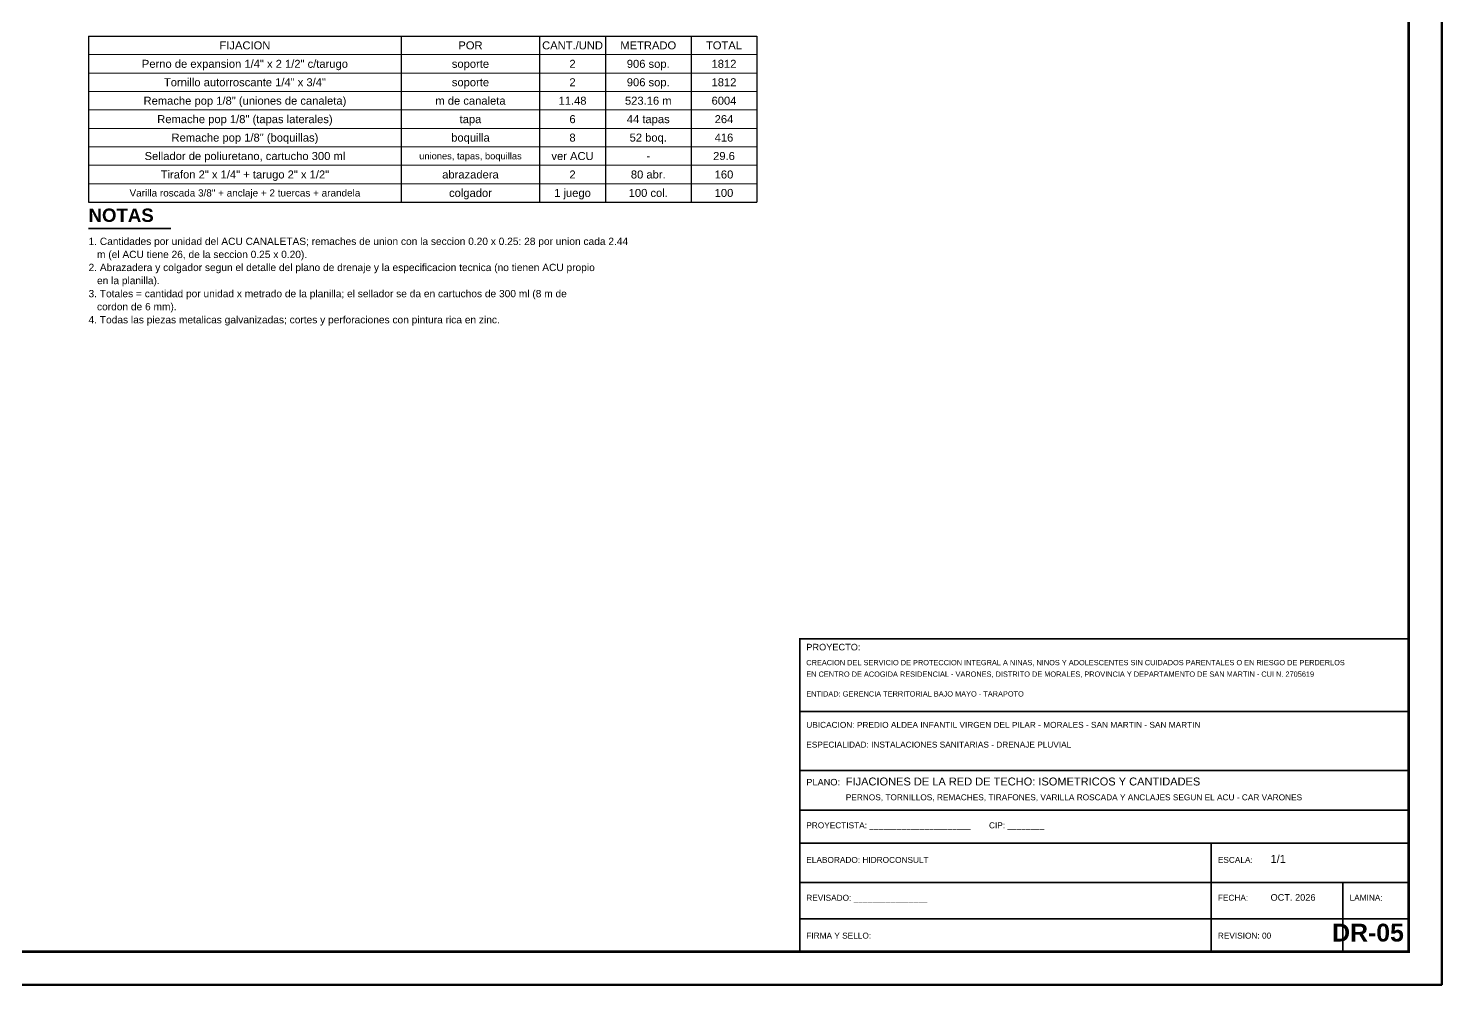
# Model space of a CAD drawing. Header units: metres. Extents: x 0 to 24.2, y -20 to 5.6.
# Drawn here: x 0.4117 to 0.841, y 5 to 5.2904 of the extents above; entities that cross this region are included whole.
import ezdxf
from ezdxf.enums import TextEntityAlignment as Align

# ---------------------------------------------------------------- set-up
doc = ezdxf.new("R2010")
doc.units = ezdxf.units.M
doc.header["$LTSCALE"] = 0.25
for name, color, linetype, lineweight in [('GRILLA', 9, 'CONTINUOUS', 13), ('MARCO', 7, 'CONTINUOUS', 50), ('ROTULO', 7, 'CONTINUOUS', 35), ('TITULOS', 160, 'CONTINUOUS', 35)]:
    doc.layers.add(name, color=color, linetype=linetype, lineweight=lineweight)
for name, color, linetype in [('ROTULO-TEXTO', 7, 'CONTINUOUS'), ('TEXTOS', 7, 'CONTINUOUS'), ('TEXTOS-NOTAS', 7, 'CONTINUOUS')]:
    doc.layers.add(name, color=color, linetype=linetype)
doc.styles.get("Standard").update_dxf_attribs({"font": 'arial.ttf'})
doc.styles.add('TITULOS', font='arialbd.ttf')

msp = doc.modelspace()

# ---------------------------------------------------------------- linework, layer by layer
at = {"layer": 'GRILLA'}
for p, q in [((0.43, 5.2824), (0.633, 5.2824)), ((0.43, 5.2768), (0.633, 5.2768)), ((0.43, 5.2712), (0.633, 5.2712)), ((0.43, 5.2656), (0.633, 5.2656)), ((0.43, 5.26), (0.633, 5.26)), ((0.43, 5.2544), (0.633, 5.2544)), ((0.43, 5.2488), (0.633, 5.2488)), ((0.43, 5.2432), (0.633, 5.2432))]:
    msp.add_line(p, q, dxfattribs=at)
at = {"layer": 'MARCO'}
msp.add_lwpolyline([(0, 5), (0.841, 5), (0.841, 5.594), (0, 5.594)], close=True, dxfattribs=at)
at = {"layer": 'MARCO', "const_width": 0.0008}
msp.add_lwpolyline([(0.025, 5.01), (0.831, 5.01), (0.831, 5.584), (0.025, 5.584)], close=True, dxfattribs=at)
at = {"layer": 'ROTULO'}
for p, q in [((0.646, 5.083), (0.831, 5.083)), ((0.646, 5.065), (0.831, 5.065)), ((0.646, 5.053), (0.831, 5.053)), ((0.646, 5.043), (0.831, 5.043)), ((0.771, 5.043), (0.771, 5.01)), ((0.646, 5.031), (0.831, 5.031)), ((0.811, 5.031), (0.811, 5.01)), ((0.646, 5.02), (0.831, 5.02))]:
    msp.add_line(p, q, dxfattribs=at)
at = {"layer": 'ROTULO', "const_width": 0.0005}
msp.add_lwpolyline([(0.646, 5.01), (0.831, 5.01), (0.831, 5.105), (0.646, 5.105)], close=True, dxfattribs=at)
at = {"layer": 'TEXTOS'}
for p, q in [((0.43, 5.288), (0.633, 5.288)), ((0.43, 5.288), (0.43, 5.2376)), ((0.525, 5.288), (0.525, 5.2376)), ((0.567, 5.288), (0.567, 5.2376)), ((0.587, 5.288), (0.587, 5.2376)), ((0.613, 5.288), (0.613, 5.2376)), ((0.633, 5.288), (0.633, 5.2376)), ((0.43, 5.2376), (0.633, 5.2376))]:
    msp.add_line(p, q, dxfattribs=at)
at = {"layer": 'TITULOS'}
msp.add_line((0.43, 5.2296), (0.455, 5.2296), dxfattribs=at)

# ---------------------------------------------------------------- texts
at = {"layer": 'ROTULO-TEXTO'}
for s, height, p in [('PROYECTO:', 0.002, (0.648, 5.1015)), ('CREACION DEL SERVICIO DE PROTECCION INTEGRAL A NINAS, NINOS Y ADOLESCENTES SIN CUIDADOS PARENTALES O EN RIESGO DE PERDERLOS', 0.0016, (0.648, 5.097)), ('EN CENTRO DE ACOGIDA RESIDENCIAL - VARONES, DISTRITO DE MORALES, PROVINCIA Y DEPARTAMENTO DE SAN MARTIN - CUI N. 2705619', 0.0016, (0.648, 5.0935)), ('ENTIDAD: GERENCIA TERRITORIAL BAJO MAYO - TARAPOTO', 0.0016, (0.648, 5.0875)), ('UBICACION: PREDIO ALDEA INFANTIL VIRGEN DEL PILAR - MORALES - SAN MARTIN - SAN MARTIN', 0.0018, (0.648, 5.078)), ('ESPECIALIDAD: INSTALACIONES SANITARIAS - DRENAJE PLUVIAL', 0.0018, (0.648, 5.072)), ('PLANO:', 0.002, (0.648, 5.0605)), ('FIJACIONES DE LA RED DE TECHO: ISOMETRICOS Y CANTIDADES', 0.0024, (0.66, 5.0605)), ('PERNOS, TORNILLOS, REMACHES, TIRAFONES, VARILLA ROSCADA Y ANCLAJES SEGUN EL ACU - CAR VARONES', 0.0018, (0.66, 5.056)), ('PROYECTISTA: ______________________        CIP: ________', 0.0018, (0.648, 5.0475)), ('ELABORADO: HIDROCONSULT', 0.0018, (0.648, 5.037)), ('ESCALA:', 0.0018, (0.773, 5.037)), ('1/1', 0.0024, (0.789, 5.037)), ('REVISADO: ________________', 0.0018, (0.648, 5.0255)), ('FECHA:', 0.0018, (0.773, 5.0255)), ('OCT. 2026', 0.002, (0.789, 5.0255)), ('LAMINA:', 0.0018, (0.813, 5.0255)), ('FIRMA Y SELLO:', 0.0018, (0.648, 5.014)), ('REVISION: 00', 0.0018, (0.773, 5.014))]:
    msp.add_text(s, height=height, dxfattribs=at).set_placement(p)
at = {"layer": 'TEXTOS'}
for s, height, p in [('FIJACION', 0.00243, (0.4775, 5.2852)), ('POR', 0.00243, (0.546, 5.2852)), ('CANT./UND', 0.00243, (0.577, 5.2852)), ('METRADO', 0.00243, (0.6, 5.2852)), ('TOTAL', 0.00243, (0.623, 5.2852)), ('Perno de expansion 1/4" x 2 1/2" c/tarugo', 0.00243, (0.4775, 5.2796)), ('soporte', 0.00243, (0.546, 5.2796)), ('2', 0.00243, (0.577, 5.2796)), ('906 sop.', 0.00243, (0.6, 5.2796)), ('1812', 0.00243, (0.623, 5.2796)), ('Tornillo autorroscante 1/4" x 3/4"', 0.00243, (0.4775, 5.274)), ('soporte', 0.00243, (0.546, 5.274)), ('2', 0.00243, (0.577, 5.274)), ('906 sop.', 0.00243, (0.6, 5.274)), ('1812', 0.00243, (0.623, 5.274)), ('Remache pop 1/8" (uniones de canaleta)', 0.00243, (0.4775, 5.2684)), ('m de canaleta', 0.00243, (0.546, 5.2684)), ('11.48', 0.00243, (0.577, 5.2684)), ('523.16 m', 0.00243, (0.6, 5.2684)), ('6004', 0.00243, (0.623, 5.2684)), ('Remache pop 1/8" (tapas laterales)', 0.00243, (0.4775, 5.2628)), ('tapa', 0.00243, (0.546, 5.2628)), ('6', 0.00243, (0.577, 5.2628)), ('44 tapas', 0.00243, (0.6, 5.2628)), ('264', 0.00243, (0.623, 5.2628)), ('Remache pop 1/8" (boquillas)', 0.00243, (0.4775, 5.2572)), ('boquilla', 0.00243, (0.546, 5.2572)), ('8', 0.00243, (0.577, 5.2572)), ('52 boq.', 0.00243, (0.6, 5.2572)), ('416', 0.00243, (0.623, 5.2572)), ('Sellador de poliuretano, cartucho 300 ml', 0.00243, (0.4775, 5.2516)), ('uniones, tapas, boquillas', 0.002025, (0.546, 5.2516)), ('ver ACU', 0.00243, (0.577, 5.2516)), ('-', 0.00243, (0.6, 5.2516)), ('29.6', 0.00243, (0.623, 5.2516)), ('Tirafon 2" x 1/4" + tarugo 2" x 1/2"', 0.00243, (0.4775, 5.246)), ('abrazadera', 0.00243, (0.546, 5.246)), ('2', 0.00243, (0.577, 5.246)), ('80 abr.', 0.00243, (0.6, 5.246)), ('160', 0.00243, (0.623, 5.246)), ('Varilla roscada 3/8" + anclaje + 2 tuercas + arandela', 0.00216, (0.4775, 5.2404)), ('colgador', 0.00243, (0.546, 5.2404)), ('1 juego', 0.00243, (0.577, 5.2404)), ('100 col.', 0.00243, (0.6, 5.2404)), ('100', 0.00243, (0.623, 5.2404))]:
    msp.add_text(s, height=height, dxfattribs=at).set_placement(p, align=Align.MIDDLE_CENTER)
at = {"layer": 'TEXTOS-NOTAS'}
for s, p in [('1. Cantidades por unidad del ACU CANALETAS; remaches de union con la seccion 0.20 x 0.25: 28 por union cada 2.44', (0.43, 5.2246)), ('   m (el ACU tiene 26, de la seccion 0.25 x 0.20).', (0.43, 5.22063)), ('2. Abrazadera y colgador segun el detalle del plano de drenaje y la especificacion tecnica (no tienen ACU propio', (0.43, 5.21667)), ('   en la planilla).', (0.43, 5.2127)), ('3. Totales = cantidad por unidad x metrado de la planilla; el sellador se da en cartuchos de 300 ml (8 m de', (0.43, 5.20873)), ('   cordon de 6 mm).', (0.43, 5.20477)), ('4. Todas las piezas metalicas galvanizadas; cortes y perforaciones con pintura rica en zinc.', (0.43, 5.2008))]:
    msp.add_text(s, height=0.00221, dxfattribs=at).set_placement(p)
at = {"layer": 'TITULOS', "style": 'TITULOS'}
msp.add_text('NOTAS', height=0.00405, dxfattribs=at).set_placement((0.43, 5.2316))
msp.add_text('DR-05', height=0.0054, dxfattribs=at).set_placement((0.8295, 5.0115), align=Align.BOTTOM_RIGHT)

doc.saveas('drawing.dxf')
